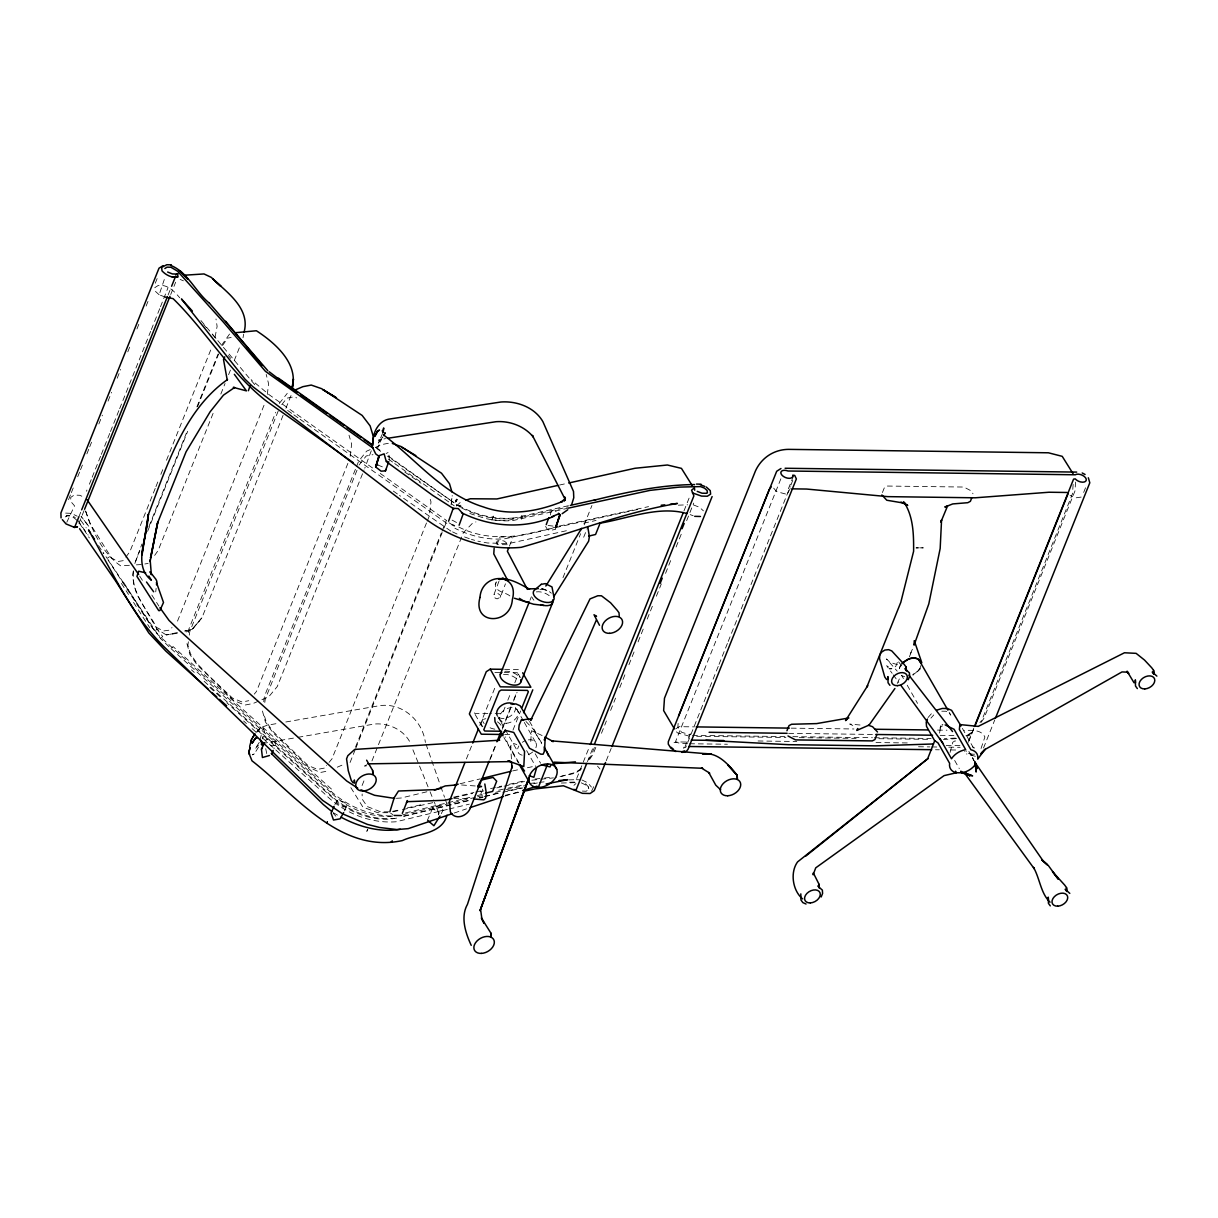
<?xml version="1.0" encoding="UTF-8"?>
<svg xmlns="http://www.w3.org/2000/svg" width="1218" height="1218" viewBox="0 0 1218 1218"><rect width="100%" height="100%" fill="white"/><g stroke="black" fill="none" stroke-linecap="round" stroke-linejoin="round"><path stroke-width="0.75" stroke-dasharray="5 3.75" d="M498.969 581.275L493.914 594.643L495.117 598.084L497.127 598.875L500.4 597.201L505.455 583.818M500.4 597.201L500.415 595.374L497.172 592.968L493.914 594.643M186.948 643.637L189.886 654.523L197.088 664.861L233.81 700.502L244.757 705.1L253.1 703.486L268.767 696.787L277.247 686.587L364.06 469.965M262.449 711.038L265.387 721.924L272.588 732.262L308.215 766.944L320.258 772.501L328.586 770.887M678.121 723.385L677.863 727.116L681.638 732.292L690.621 734.835M1073.134 484.383L1072.51 493.716L981.967 719.914L979.927 722.685M1075.585 482.054L1074.992 490.9L984.068 718.102L981.19 722.304M939.58 733.084L940.707 725.761L942.915 724.36M155.737 591.857L156.117 588.34M371.292 450.782L364.776 468.199M267.336 394.404L268.569 383.655L266.194 374.413M350.19 456.369L351.637 444.037L349.003 435.176M451.284 503.232L452.304 494.569M451.102 504.846L452.228 495.498M950.101 752.435L952.735 742.31L954.942 740.894L957.226 741.397M188.47 632.477L188.988 628.762L275.74 412.278M188.364 641.795L187.907 645.144L190.571 654.051L197.164 663.688L209.039 675.914L232.425 698.036L242.062 702.01L248.776 700.7M189.292 635.096L189.749 631.746L279.013 409.02M263.727 701.735L264.489 696.163L355.793 468.336M264.793 702.497L265.25 699.147L358.351 466.829M897.316 662.425L895.763 666.429L892.444 668.545L889.277 668.819L891.561 668.895L886.582 665.667L892.124 673.295M550.399 515.001L550.825 512.336L553.474 509.657L556.063 511.195M215.084 337.142L217.108 326.378L215.997 318.979M243.006 337.751L243.691 334.158M133.584 571.44C130.737 592.648 147.378 609.807 156.559 627.407L163.364 631L169.804 630.087L172.012 627.514M133.371 570.785L132.64 574.409L133.721 584.762L137.055 594.734L157.061 629.188L166.272 634.943L177.63 632.888M134.833 563.538L141.897 544.081M382.117 437.612L377.763 447.417L380.351 442.484M382.604 433.456L378.265 443.093L383.076 436.714M265.828 741.062L266.194 739.463L268.006 738.732L273.517 741.381L275.77 743.924L273.928 748.796M259.891 740.072L261.246 735.093M940.052 728.151L940.707 725.761M389.334 460.115L388.786 452.183L386.121 453.492M263.149 736.479L262.433 738.854L264.611 731.379L263.073 727.953L264.032 729.171M439.196 812.589L438.495 814.964L438.617 810.975L438.678 812.787L434.384 802.297M86.554 491.25L86.904 490.047M165.176 297.055L159.147 294.756L164.841 277.871M509.87 595.906C505.455 592.131 495.315 592.055 495.269 584.564L496.898 580.484M68.543 499.654L70.659 494.386M71.36 492.62L73.476 487.337M77.708 476.786L79.825 471.503M80.525 469.737L82.641 464.469M86.874 453.903L88.99 448.62M89.69 446.869L91.807 441.586M98.856 423.986L102.388 415.186M108.037 401.118L111.554 392.318M117.202 378.235L120.719 369.435M127.783 351.85L129.9 346.567M136.949 328.967L139.065 323.683M146.114 306.083L148.231 300.816M155.28 283.215L157.396 277.932M89.371 484.231L91.487 478.948M92.187 477.197L100.637 456.111M101.338 454.36L109.787 433.273M110.488 431.507L118.938 410.42M119.653 408.669L150.636 331.357M151.337 329.591L159.786 308.504M160.487 306.753L168.054 287.57M155.234 488.403L129.869 551.678L125.439 557.661M155.934 486.637L158.051 481.369M160.867 474.335L162.984 469.067M166.501 460.267L211.597 347.769M148.946 526.496L186.324 433.243M196.89 406.858L218.052 354.073M135.624 561.224L139.842 550.688M147.591 531.383L187.694 431.279M197.544 406.705L218.661 354.027M213.089 413.374L158.142 550.49L154.092 556.2M220.839 394.038L225.056 383.487M228.588 374.702L231.405 367.669M234.221 360.635L240.555 344.816M177.523 621.104L264.824 403.265M283.078 415.323L201.96 617.739L192.216 629.295L186.095 631.975M285.91 408.274L291.544 394.19M347.876 463.388L256.465 691.474L254.273 694.108M356.493 466.57L358.625 461.272L366.588 451.178L373.545 448.194M426.498 522.964L331.966 758.875L326.47 765.467M427.214 521.197L429.33 515.93L430.989 501.831L429.939 498.299M355.565 746.969L441.327 532.951M442.043 531.2L446.26 520.68M350.068 762.483L355.017 750.151M355.732 748.385L443.322 529.815M444.022 528.049L446.138 522.766M362.081 785.534L364.898 778.5M371.947 760.946L463.449 532.586L472.889 522.827L475.934 521.928M509.413 546.106L512.489 538.432L511.712 537.062L500.05 536.91L496.974 544.583L508.637 544.735L504.374 541.127L500.293 540.244L497.157 541.036L496.198 543.228M495.269 584.564L496.046 582.63M466.387 758.936L472.036 744.822M479.816 725.426L496.061 684.881M529.982 600.23L531.398 596.713M505.028 707.201L502.927 712.439L500.963 713.702L489.712 713.55M507.83 700.213L510.631 693.24M514.833 682.765L518.32 674.026L520.147 677.238M489.819 759.438L496.183 743.574M502.532 727.694L511.012 706.531M513.844 699.482L516.676 692.433M490.23 759.225L496.594 743.361M502.242 729.262L512.824 702.847M513.539 701.081L517.071 692.266M562.96 577.728L580.621 533.697M584.153 524.882L591.933 505.5M482.754 789.112L480.699 794.227L484.094 793.436M583.681 537.245L587.792 527.013M512.976 730.115L520.665 710.901M568.76 779.885L576.205 779.687L589.619 746.299M683.968 510.905L690.301 495.087M587.441 761.631L593.075 747.548M594.399 747.456L590.867 756.271L586.969 761.874M595.83 747.334L593.014 754.368L588.142 761.646M601.464 733.282L606.397 720.98M610.614 710.429L615.547 698.127M619.764 687.591L626.113 671.773M628.93 664.754L635.263 648.935M638.08 641.901L644.413 626.082M647.23 619.064L653.564 603.245M656.38 596.211L661.313 583.924M665.546 573.374L671.879 557.555M676.097 547.019L682.445 531.2M686.663 520.665L693.712 503.08M606.26 760.687L611.192 748.37M780.845 478.841L675.427 741.914L688.688 742.082M685.11 746.451L690.88 732.048L691.474 733.099M788.366 488.799L793.497 475.994M709.135 689.023L685.704 747.502L683.74 747.213A6.334 3.517 21.8 0 1 683.724 748.659M709.85 687.272L718.331 666.109M719.031 664.358L727.511 643.195M728.212 641.444L790.238 486.652M790.893 485.053L792.811 480.242M790.238 488.57L787.741 493.214M882.426 492.529L884.481 487.413L887.054 486.043L963.864 487.048L971.385 490.976L972.999 493.792M909.374 656.822L912.526 648.996L909.998 654.386M968.797 740.59L973.761 728.227M968.447 742.219L974.111 728.09M981.053 748.476L984.905 736.966C981.251 729.217 971.111 730.343 964.093 730.435M1083.67 492.437L1085.588 487.626M983.535 747.974L994.786 719.884M78.835 516.889L80.967 511.606M168.069 295.045L170.901 287.996M78.911 523.39L84.56 509.307M170.703 294.543L175.651 282.226M427.29 820.582L433.136 806.971L438.876 805.57L441.373 806.727L443.063 810.244L440.749 814.583M334.843 804.626L337.599 800.074L343.385 801.794L346.338 804.032L346.658 805.829L344.389 810.899M511.423 758.951L510.723 746.132L512.154 743.041L516.813 744.533M897.24 683.465L900.346 676.751M66.792 522.278L74.542 505.851L70.857 501.557L70.72 497.431L74.176 495.041L79.901 495.3L84.255 497.416M591.567 791.198L593.897 786.28M367.79 829.382L366.785 831.346L367.745 829.488M365.902 766.229L366.648 764.767L364.624 766.122L367.608 764.219M258.536 747.091L254.318 753.866L252.339 754.856L254.318 753.881M259.236 742.417L255.049 748.948L258.399 745.203M221.569 345.288L229.715 333.823M222.529 345.516L227.781 338.102L231.146 337.477M920.519 668.758L912.921 675.229M279.272 403.478L287.235 393.368M281.754 404.665L286.885 398.164L293.629 396.855L296.705 397.905M359.051 465.063L366.237 455.974L372.982 454.664M675.716 728.897L679.157 726.674L694.351 726.872M928.055 717.539L931.74 713.337M930.933 718.133L933.749 714.92M256.084 732.429L260.287 727.785L267.244 725.228L278.404 723.279M456.537 505.988L460.937 501.77M171.007 648.631L330.459 792.081L332.468 789.964L173.063 646.56L171.007 648.631L160.487 638.491L108.25 559.93M346.658 805.829L343.08 807.077L336.686 803.027L336.366 801.246L226.807 702.756M573.937 785.321L575.931 783.585M160.487 638.491L162.71 636.557L156.817 628.914L155.204 631.868L122.044 579.92M109.574 556.687L107.184 558.377L103.073 552.485M65.285 516.934L67.584 515.336L71.451 515.595L75.318 517.483M581.488 768.482L575.201 772.516L561.559 776.201M581.062 769.487L575.216 773.232L555.256 777.678M940.25 727.313L942.458 725.913M967.518 735.033L973.806 731.013M967.381 735.839L974.705 731.165M67.584 515.336L66.122 515.975C74.268 514.94 78.957 522.431 82.885 528.247M375.296 447.448L382.254 444.463L390.582 442.85M337.295 767.173L344.268 764.188M275.405 745.507L271.035 745.842L268.204 743.543M381.447 439.835L378.387 440.17L385.558 438.602M576.205 779.687L580.499 779.885M443.063 810.244L437.323 811.645L433.227 808.706L433.136 806.971M1081.173 497.081L1076.042 497.812L1070.028 495.467M454.147 813.045L466.509 808.843M504.891 796.085L520.786 791.137M477.304 795.582L484.414 793.771M495.619 792.339L500.963 790.984M479.222 797.775L482.785 796.876M484.551 796.42L500.522 792.37M479.572 798.003L483.12 797.105M484.901 796.648L499.106 793.055M184.923 631.091L192.216 629.295L201.96 617.739L192.216 629.295L184.816 630.909M426.894 791.776L401.103 798.018L394.632 798.399M460.054 783.753L480.318 778.85M405.472 812.969L471.777 796.907M402.595 814.857L475.781 797.257M477.608 796.816L484.931 795.05M403.493 816.106L469.996 800.013M396.611 818.115C375.372 822.409 353.25 813.868 336.305 801.292M403.98 816.319L470.422 800.241M447.326 809.437L396.094 821.769C369.496 823.779 342.791 812.36 324.247 793.481L261.992 737.529M449.153 808.996L469.28 804.154M392.5 811.371L399.9 809.65M407.299 807.93L423.94 804.078M453.538 797.211L473.893 792.492M475.751 792.065L483.15 790.36M490.549 788.64L501.649 786.067M509.048 784.346L525.704 780.494M393.109 811.827L400.509 810.122M402.366 809.696L433.836 802.418M454.192 797.729L472.691 793.451M480.105 791.746L483.805 790.878M496.761 787.894L502.303 786.615M504.161 786.189L524.516 781.484M568.471 505.698L511.849 518.503C494.554 520.132 477.121 515.793 461.713 508.013M568.639 508.073L513.661 520.39A55.952 28.593 18.6 0 1 485.129 518.396L469.844 513.524M583.742 523.192L596.059 520.436M559.488 485.053L566.842 483.409M522.126 517.178L507.404 520.451L490.824 519.888M523.953 516.767L568.121 506.947M557.539 526.45C525.08 536.575 489.712 543.182 458.212 526.739M559.397 526.039L648.555 506.627M566.385 530.728L508.896 543.533L487.489 542.984L477.898 541.173M177.402 632.523L166.272 634.943L178.879 633.056M512.671 770.918L520.04 769.334M527.394 767.751L532.921 766.564M498.619 790.178L505.988 788.594M507.83 788.198L524.395 784.636M506.307 789.629L524.593 785.701M533.728 783.737L537.382 782.946M507.845 790.802L522.476 787.65M502.76 792.263L522.933 787.924M505.303 795.263L519.919 792.111M637.638 509.474L505.028 538.752C487.733 540.381 470.3 536.042 454.893 528.262M324.277 768.101L317.563 769.411L307.926 765.437L272.665 731.089L266.072 721.452L263.408 712.545M955.46 738.078L944.392 738.656M956.617 738.58L943.432 739.554M285.834 721.985L378.783 705.816C401.605 701.964 422.402 720.082 425.386 742.417M262.646 743.467L296.111 737.651M297.968 737.332L374.185 724.055C388.253 722.7 403.569 729.628 410.131 742.462L409.355 741.077M144.881 563.98L148.139 563.416M123.231 560.645L117.781 561.544L111.493 557.89L89.949 523.496L85.382 510.479M456.522 505.729L460.465 505.242L463.023 508.957M529.906 783.448L537.305 782.611M539.148 782.413L544.69 781.789M531.824 780.236L539.041 779.444M540.838 779.246L553.459 777.876M535.067 779.033L542.634 778.226M544.537 778.013L552.104 777.206M548.1 525.491L553.794 526.176M513.554 518C493.32 519.842 472.873 514.118 455.532 503.78M129.397 565.289L120.658 565.822C102.479 553.414 92.05 530.241 85.26 509.931M136.386 564.847L141.623 564.528M392.577 816.09C369.648 818.024 346.551 808.234 330.459 792.081M678.319 505.166L687.668 504.815M561.361 783.022L575.063 782.672M569.567 782.2L576.495 782.032M539.924 589.375L543.837 589.299M388.999 811.812L380.777 811.888L367.242 806.544L362.172 799.069L362.142 793.999M387.75 812.695L377.763 812.726L362.873 807.047L350.632 787.285M785.519 493.99L776.597 491.6L773.186 487.565M897.514 664.739L890.069 662.348L886.445 658.953L897.209 671.148M504.633 669.337L520.847 669.565M494.889 672.427L502.379 672.534M504.252 672.549L517.376 672.732L520.116 677.543M941.788 711.19L945.777 711.236L948.929 712.621L950.756 715.133L948.868 711.83M487.839 713.52L474.716 713.352L473.772 712.058L483.82 729.734M791.228 728.151L853.925 728.973M937.495 730.084L946.995 730.206M788.655 733.343L874.615 734.469M940.144 735.337L955.156 735.535M965.935 735.672L969.741 735.718M692.418 735.337L785.245 736.57M792.827 736.662L872.392 737.712M874.296 737.743L931.131 738.489M696.711 736.296L785.915 737.484M799.191 737.651L856.132 738.397M878.909 738.702L930.156 739.372M504.709 734.515L511.91 734.606M758.068 740.986L796.8 741.488M876.016 742.538L910.425 742.98M946.203 745.477L961.352 745.675M687.668 743.711L679.02 743.056A6.334 3.517 21.8 0 0 671.925 744.061M689.571 743.741L727.405 744.244M918.509 746.756L929.852 746.908M931.755 746.938L937.418 747.015M948.776 747.152L960.134 747.304M935.515 749.755L939.306 749.801M950.679 749.953L958.277 750.044M975.374 756.302L966.453 753.927M453.735 798.338L470.118 798.673M461.531 784.971L475.979 786.021M860.03 725.014L849.707 724.04L856.026 726.963M65.635 513.098L71.36 513.372L77.176 516.188M582.341 791.076L586.163 791.243L588.461 789.66L588.355 786.904L585.904 784.042L582.037 782.169M391.039 816.09C367.09 815.207 343.811 804.565 327.094 787.467L157.746 634.532L151.626 626.889L107.808 559.58M377.732 464.941L383.365 467.27M972.801 755.464L964.565 751.171M471.473 539.437L474.685 540.305M542.117 735.52L531.444 730.693L530.606 744.015M689.327 736.174L677.269 732.779L675.396 730.221M542.193 588.781L549.942 592.039M901.701 675.686L904.609 676.675M464.545 536.955L469.737 538.813M693.453 504.952L699.467 507.251L703.425 510.86M690.18 514.605L693.194 515.762M180.142 279.424L183.4 280.81M452.106 520.116L458.699 523.664M452.563 531.885L459.338 535.098M581.945 779.962L587.746 782.778L591.43 787.072M581.306 782.839L585.904 785.077L588.812 788.472L588.355 786.904M460.313 507.221L387.476 456.141M450.858 531.094L399.504 495.452M333.123 812.589L341.223 817.278M449 522.781L452.137 524.699M390.643 813.213L392.972 814.705M404.802 472.021L421.017 483.241M375.89 447.28L382.087 451.68M388.283 456.065L454.147 502.79M376.621 448.452L381.264 451.741M388.481 459.171L393.14 462.475M394.693 463.571L454.268 505.851M372.525 467.971L269.33 394.86L251.136 379.651M380.214 473.421L446.427 520.451M287.661 410.451L292.305 413.739M293.858 414.836L298.517 418.139M300.054 419.236L449.305 525.095M393.338 491.082L397.966 494.371M534.139 731.15L542.284 743.833M243.6 720.995L246.432 723.538M252.096 728.638L256.343 732.444M191.424 669.854L194.256 672.397M204.137 681.288L328.342 793.025C338.726 803.636 351.972 811.066 366.07 815.466A55.952 33.297 25.3 0 0 394.251 818.344M209.877 687.515L221.158 697.686M159.147 294.756L155.188 291.148L154.808 287.631L158.142 285.53C167.475 284.083 174.296 291.269 179.716 297.771M525.978 721.498L533.56 729.491L541.66 743.756M200.94 320.547L255.506 385.573M203.878 324.886L206.375 327.672M212.602 334.646L216.347 338.832M333.26 813.304L335.848 816.197M597.505 766.137L599.972 769M228.329 355.534L230.735 358.397M898.625 661.907L903.208 667.829M77.708 520.253L88.107 535.113M80.86 520.482L86.219 527.851M893.236 674.833L898.777 682.461M83.829 529.525L89.34 537.914M139.689 576.084L143.724 582.402M151.824 595.039L158.903 606.107M121.389 583.392L128.484 594.46M133.538 602.377L149.753 627.712M98.551 545.588L103.545 553.444M529.556 721.452L535.981 732.749M962.387 728.394L973.669 748.248M968.873 751.354L973.426 759.393M954.653 760.443L959.282 768.604M901.579 675.274L903.451 678.578M907.212 685.186L917.55 703.38M523.405 720.828L515.244 706.455A10.14 6.927 -29.6 0 1 510.175 716.336A10.14 6.927 -29.6 0 1 498.527 717.158M524.319 722.426L536.164 743.284M535.189 753.729L540.594 763.229M526.648 750.577L535.646 766.426M496.929 714.966L504.176 727.725M505.089 729.338L517.848 751.795M518.99 763.016L510.89 748.75L510.723 746.132M503.902 737.438L518.381 762.94M974.842 762.209L971.583 756.134L974.019 760.687M412.917 749.816L429.375 790.056M430.091 791.807L433.669 800.546M508.485 745.507L505.226 736.829M426.011 744.183L440.2 784.849M440.825 786.615L444.524 797.227M445.149 798.993L447.615 806.057M265.722 748.644L266.803 753.881M555.484 527.744L555.652 529.282L549.988 530.515L547.43 529.495L545.573 526.404M920.915 665.47A11.617 7.932 -29.6 0 1 916.697 672.184L912.876 674.62L917.748 671.331A11.738 8.024 -29.6 0 0 919.834 668.636M899.463 668.712A11.617 7.932 -29.6 0 1 900.863 665.211M899.417 668.377A11.738 8.024 -29.6 0 1 900.559 665.53M974.583 754.186A6.334 3.517 21.8 0 1 966.239 750.943M972.451 746.923A6.334 3.517 21.8 0 1 974.628 748.05M528.353 739.844A10.14 6.927 -29.6 0 1 535.144 749.177M532.677 751.993A10.14 6.927 -29.6 0 1 525.674 755.251M522.187 755.206A10.14 6.927 -29.6 0 1 518.868 745.903M522.37 742.295A10.14 6.927 -29.6 0 1 524.669 740.97M533.91 600.2A10.977 6.09 21.8 0 1 532.236 597.475M536.346 591.902A10.977 6.09 21.8 0 1 550.901 597.246M541.34 588.659A10.977 6.09 21.8 0 1 551.328 593.181M482.876 726.796A10.977 6.09 21.8 0 1 485.815 718.696M497.416 721.802A10.977 6.09 21.8 0 1 501.831 727.055M494.858 729.171A10.977 6.09 21.8 0 1 487.033 726.126M484.155 723.599A10.977 6.09 21.8 0 1 484.201 716.489M498.695 718.59A10.977 6.09 21.8 0 1 503.095 726.339M504.785 671.331A10.977 6.09 21.8 0 1 519.264 676.964M503.506 674.528A10.977 6.09 21.8 0 1 517.985 680.162M492.925 517.102L492.392 519.218L493.762 514.498L492.925 517.102M260.287 727.785L257.333 732.14L260.287 727.785M918.905 547.856L915.982 547.902L923.305 547.856L918.905 547.856M88.609 526.161L81.088 516.265L88.609 526.161M506.231 723.279A10.14 6.927 -29.6 0 0 517.939 711.19A10.14 6.927 -29.6 0 0 502.166 711.875A10.14 6.927 -29.6 0 0 506.231 723.279"/><path stroke-width="1.5" d="M354.301 782.824L354.362 779.962L354.575 782.793M800.82 893.875L800.987 900.041L802.845 902.614L806.042 904.015M171.388 264.839L166.82 264.732L161.629 267.381L162.024 270.898C165.876 275.07 172.012 278.222 177.767 276.943L177.843 273.608L175.636 275.009M619.277 616.658L619.018 612.791L617.145 610.233L610.599 602.803L601.464 595.785L597.84 595.739L590.014 598.906L530.591 720.432L531.977 718.696L521.38 720.005L519.188 725.014L518.716 729.247L529.525 748.278L540.807 754.186L543.106 754.216L544.537 751.125L545.207 736.951L544.339 740.194L596.348 620.114M494.143 548.344L493.777 553.916L507.708 580.438M156.498 584.823L156.863 581.306L155.858 579.235L149.936 571.729M536.544 768.025L533.88 777.267L529.282 775.775M292.183 389.121L293.431 378.981L291.955 389.075C299.308 363.877 275.207 343.004 256.389 330.748L235.972 332.666M373.759 435.587L372.769 441.266C373.439 431.172 379.316 419.997 390.415 418.901L500.948 402.001C516.858 400.829 534.702 407.33 542.908 421.672L573.511 491.463L573.769 497.736L571.775 504.282M378.722 456.111L375.738 453.933L372.16 446.656L373.15 441.099L372.145 446.701L373.058 448.117L265.417 371.323L222.924 321.582L177.539 271.172L170.901 267.244L167.049 267.153L164.841 268.539M244.026 332.362C250.558 308.824 227.751 293.005 213.013 279.044L220.945 286.367L211.216 277.339L204.015 273.943L183.766 275.253M382.954 431.614L383.685 427.944L383.183 432.329L382.285 430.609L383.198 432.268M387.324 461.409L386.076 460.876L384.112 453.842L379.026 455.715L375.662 466.981L381.112 471.168L385.451 470.879L388.77 461.652M385.451 470.879L385.756 469.493M249.644 746.497L251.715 738.915L255.064 733.921L252.994 736.936M248.746 752.663L249.599 754.292L248.731 752.663L250.055 747.73L248.731 752.663L251.989 760.824C294.939 794.136 339.837 854.26 402.442 840.557C416.937 833.645 441.89 834.467 446.991 815.253M556.139 527.47L559.58 514.788L558.895 513.829L552.074 516.569M250.999 741.381L251.73 738.93M379.026 455.715L375.662 466.981L379.346 456.171M555.987 526.13L560.128 514.818L556.063 526.13M512.26 766.183L467.468 904.335C460.252 917.154 465.565 933.11 471.229 945.335M248.365 390.734L250.055 385.908M448.574 521.213L453.233 508.271L458.303 508.606L462.566 513.311M459.11 525.232L463.175 513.905M529.175 778.028L479.983 910.729L528.216 779.657L480.577 909.374L481.886 918.89L484.033 923.214L481.384 917.991L490.747 932.851L490.976 936.17M546.227 524.638L548.861 517.62M927.659 758.738L934.754 740.635L938.073 742.995L949.644 763.366A15.21 10.383 -29.6 0 0 956.45 772.745L961.672 772.806L972.603 775.866L964.154 772.547M389.867 811.843L394.221 797.668L398.499 791.015L435.907 789.599L445.331 785.915L456.583 784.91M402.305 813.365L407.436 800.561L406.462 802.738L407.254 801.688L444.646 800.272L452.015 798.597M508.728 547.811L507.358 551.236L527.379 589.36M464.971 762.468L449.427 801.261L450.386 811.949C455.03 820.521 466.524 816.486 470.026 808.813L489.103 761.204M472.751 743.071L478.4 728.958M500.309 674.3L529.282 601.996M496.883 741.808L500.415 732.992M520.908 681.852L552.713 602.499M504.389 732.368L505.196 730.358L513.768 732.444L524.562 751.476L523.816 766.564L507.921 760.808L510.89 761.6L367.714 763.853M522.065 707.414L528.368 691.702L527.424 690.408L501.177 690.058L499.213 691.322L483.82 729.734L484.764 731.028L501.633 731.257M523.603 712.713L532.784 689.83M599.682 524.242L595.572 534.489L588.781 536.057M538.386 787.209L547.613 764.158M550.871 764.889L550.064 766.914L541.492 764.813M590.319 744.548L683.268 512.656M586.741 763.397L576.16 789.782L573.587 789.431M594.491 744.031L693.879 495.924L691.58 490.154L694.443 487.885L694.702 490.23M660.141 583.422L662.257 578.124M682.05 528.734L684.181 523.451M605.559 762.453L594.262 790.619L590.091 793.512L582.402 793.329L563.386 785.777L534.535 788.975L523.573 791.335M611.908 746.604L712.104 496.579M678.624 715.925L769.152 489.712L771.192 486.941M786.95 730.739L789.005 725.624L791.593 724.253L816.639 723.599L848.885 717.965M876.96 734.424L874.905 739.539L872.332 740.909L795.521 739.905L787.985 735.976M971.736 497.918L970.381 501.329L967.792 502.699L952.72 503.932L944.833 507.038L947.558 505.942L940.844 522.111L941.56 519.964L940.174 548.465L928.801 603.915L914.063 645.144L914.261 640.668L921.828 662.805M821.16 896.996L822.592 893.433L822.363 890.13L817.735 886.004M908.232 679.735L909.663 676.173L909.42 672.854L904.807 668.743M927.431 719.077L926.213 722.137L926.517 726.385L934.891 741.138M974.461 726.461L1073.591 479.116L1075.266 478.887A6.334 3.517 21.8 0 0 1084.233 482.008A6.334 3.517 21.8 0 0 1084.264 476.451A6.334 3.517 21.8 0 0 1075.281 474.776L788.046 471.001A6.334 3.517 21.8 0 0 780.845 472.462A6.334 3.517 21.8 0 0 787.224 478.095A6.334 3.517 21.8 0 0 792.766 475.157L794.73 475.446L796.374 478.933L687.987 749.39L686.48 751.201L681.943 752.435M975.527 724.558L1068.216 493.29M995.487 718.133L1089.805 482.8L1088.329 477.776M62.331 519.629L66.016 523.923L74.587 527.455L78.835 516.889M81.667 509.84L167.353 296.811M171.601 286.245L175.148 277.445M84.56 509.307L170.002 296.309M271.736 753.729L273.197 750.44M334.097 806.316L331.068 813.091L333.488 820.019L340.127 818.846L343.643 812.604M479.983 781.849L477.684 786.889L481.521 786.524L477.837 786.189M224.767 356.828L223.503 359.462L227.279 380.32M269.452 755.51L262.418 757.505L261.444 749.131L264.611 742.676M439.987 816.045L433.897 825.728L427.944 820.567M894.91 688.505L869.058 725.091L856.802 730.435L857.67 728.547L858.096 729.46M545.816 586.056L581.686 528.308L580.681 529.86M553.764 596.637L588.644 541.173L589.375 536.468L587.792 527.013M505.196 730.358L497.766 740.574L499.7 740.194L354.743 749.42L347.83 755.678L346.551 758.875L348.257 770.629L351.256 780.357L353.113 782.915M499.593 579.601L502.867 577.926L506.094 580.331M261.444 749.131L262.312 748.202M980.795 753.592L985.271 749.268L981.662 752.815M567.771 509.748L562.153 513.722M847.515 718.894L845.566 720.599L867.718 685.627L866.896 686.952L900.787 602.362L913.607 551.282C913.728 534.565 913.47 516.173 903.68 501.694M902.629 662.851L908.735 658.938A11.738 8.024 -29.6 0 1 918.128 659.06L921.052 663.094M805.433 856.345L927.903 758.616L797.592 861.887C789.782 872.56 792.766 890.876 802.616 898.899M227.568 379.514C184.085 410.04 166.607 466.646 148.474 514.27L147.987 515.914C148.368 535.707 131.696 564.878 151.382 580.24L148.84 576.053M502.836 669.321L490.23 669.154L486.286 671.681L469.356 713.931L481.293 734.195L502.897 734.484M163.014 265.676L158.995 268.204L60.9 512.961L61.067 517.939M294.208 390.384L302.901 386.669L311.245 385.055L321.689 388.709L362.157 415.429L370.135 425.904L373.104 435.816M261.2 744.198L264.002 743.178L262.646 743.467M375.966 465.581L377.732 464.941M780.982 468.504L776.688 471.275L668.301 741.732L668.286 744.122L670.813 748.111L675.914 751.567M682.263 751.643L684.486 750.867M452.38 813.639L408.213 828.636L397.022 829.565L379.62 827.494L367.334 824.373L342.532 813.807L322.663 800.393L163.836 646.591C130.828 613.811 111.28 569.963 88.533 529.906L90.528 533.042M470.041 807.641L503.186 796.633M498.512 579.052C508.911 577.393 519.873 583.879 528.764 588.903L538.341 588.614M465.641 500.263L470.346 498.756L496.914 498.954L557.646 485.464M936.733 710.14L942.26 708.45L947.482 708.526L951.608 710.338L960.515 725.121M694.488 484.566L694.534 484.551C660.461 484.931 626.966 491.996 594.049 500.217M522.598 790.589L537.092 786.173M553.84 516.325C524.303 529.556 490.047 527.044 461.5 512.687M401.331 815.542L394.13 815.451M434.263 789.995L441.632 788.213M454.527 785.092L458.212 784.194M482.145 778.409L510.844 771.314M599.515 523.283C627.894 518.609 658.557 505.409 686.982 513.554M485.799 793.04L492.59 791.456L496.685 781.225L493.077 777.419L480.76 780.175M570.313 505.394L595.891 499.669M568.639 508.073L649.986 490.382L679.248 487.109L700.502 486.591L704.506 488.129L707.14 490.519L707.399 492.864M568.684 483.013L634.959 468.275L667.388 465.002L681.441 468.367L692.372 485.815M546.09 783.981L567.588 779.672L559.016 780.555M74.587 527.455L77.495 526.907L73.719 526.8M400.296 829.245C380.062 832.792 359.036 826.809 341.223 817.278M387.431 438.313L496.076 421.702C509.794 420.697 524.486 426.163 533.24 436.942L532.388 435.389L564.832 498.71L564.695 496.898L564.771 500.415L565.304 497.903L564.178 501.024L565.38 498.68L560.98 502.044L562.579 501.435C537.473 511.667 509.535 516.462 483.409 506.947C443.565 494.736 416.647 460.282 384.69 435.816M553.216 763.716L575.444 761.874M661.176 505.242L664.784 504.846M670.189 504.252L677.406 503.445C623.951 512.367 573.206 532.647 521.228 547.324C485.693 550.734 449.351 537.93 421.641 515.853L252.705 386.578L244.955 379.133L181.436 298.958L192.368 311.047M933.445 743.97L875.864 745.842L788.381 744.685L705.907 740.285M785.092 468.26L1076.697 472.097M792.02 488.844L806.59 489.042L887.785 496.639L975.268 497.797L1048.987 492.239L1067.227 492.483M510.784 703.897L516.006 703.958L520.132 705.785L528.642 719.853M521.38 720.005L523.694 720.036M696.254 726.902L789.325 728.12M874.813 729.247L927.994 729.947M709.104 732.292L787.102 733.312M875.757 734.484L932.577 735.23M691.322 740.102L723.827 740.529M688.901 746.497L931.724 749.694M176.991 274.05L172.423 273.943L167.627 272.025M171.997 276.821L177.767 276.943M696.422 484.079L701.005 484.185M706.562 493.305L701.994 493.199L697.229 491.372M694.702 516.341L700.472 516.478M553.977 762.163L702.649 768.284L701.477 768.056L709.698 773.156L708.769 772.516L715.758 785.153L720.675 789.797M595.252 616.247L596.531 616.323L594.003 614.725L599.5 625.276M473.543 798.962L483.835 799.815L485.647 798.201L486.363 793.481L484.81 783.981M394.632 798.399L374.611 795.308L360.954 789.797M1134.065 682.811L1127.076 671.194L1128.736 673.478L1127.229 672.138L1121.991 671.94L984.753 749.633L977.719 759.134A15.21 10.383 -29.6 0 0 970.913 749.77L959.373 729.46L959.83 724.573L978.237 726.385L1124.458 652.772L1136.105 653.35L1144.494 660.034L1151.726 667.769L1153.583 670.326L1153.811 673.645M543.913 605.453L533.575 604.219L514.438 598.236M165.176 297.055L173.108 298.638C206.314 331.159 230.202 373.119 267.062 401.605L353.296 462.718M526.694 588.279L529.663 588.888M528.597 602.179L524.121 601.25L519.386 598.358M692.418 492.909L701.522 496.091L707.308 496.228L710.627 494.127L710.246 490.61L706.288 487.002M902.371 502.516L905.065 503.308L886.795 500.233L881.862 494.95M868.404 725.273L872.59 726.72L877.523 732.003M145.642 572.825L138.639 571.212L136.949 576.434L158.751 610.66L159.847 610.583L163.501 602.484L156.452 582.448M392.333 443.459L401.026 446.519L441.51 473.223L449.488 483.698L451.954 491.965M945.138 724.893L954.12 729.323L965.691 749.694A15.21 10.383 -29.6 0 0 951.486 758.784L939.946 738.473M170.748 265.417C187.831 272.193 195.58 292.061 209.45 303.236M700.274 484.703L704.78 486.424M452.137 524.699L454.436 525.795M901.031 502.12L907.73 505.409L904.685 503.476M1082.193 472.965L1085.086 474.472M545.299 737.271L553.276 741.64L551.815 740.879L711.266 754.125L702.603 753.912C717.904 751.704 728.547 764.691 737.134 775.227L737.362 778.546M453.903 508.911L432.664 495.361L386.228 461.561M357.787 788.183L346.734 781.012L179.533 630.574L169.028 620.419L159.908 607.691M335.407 397.144L322.953 389.669L336.488 397.784M402.29 447.478L415.825 455.593M1050.053 902.157C1040.781 893.616 1039.868 878.482 1033.503 867.368L1034.28 868.799L964.458 772.897M965.417 772.806L970.015 775.957L960.774 771.222L961.672 772.806A15.21 10.383 -29.6 0 0 975.892 763.716L974.994 762.148L976.151 772.045L975.892 763.716M278.237 378.022L372.784 445.072M278.983 379.209L297.588 392.394M300.679 394.602L327.033 413.283M330.124 415.475L344.07 425.371M347.176 427.564L361.122 437.46M364.228 439.652L371.977 445.149M269.208 371.779L277.582 378.143M331.707 811.432L323.257 804.459L271.233 753.455M521.121 766.107L519.279 764.523L529.251 782.063M671.133 747.304L673.341 749.253M208.232 689.205L165.785 651.051L148.779 632.918L115.619 580.986L79.596 528.734M212.48 693.027L216.728 696.833M219.56 699.376L226.624 705.74M558.453 513.25L560.128 514.818M267.808 370.714L209.389 303.145M180.721 271.34L186.552 277.521M246.615 347.906L261.703 365.05M737.134 775.227L727.755 764.889L737.134 775.227L737.408 779.094M524.532 771.024L519.903 764.599M86.935 499.547L138.669 574.5M225.619 321.278L262.342 365.598M908.948 675.244L952.537 731.546M234.343 374.307L246.432 390.871L233.293 387.37L234.587 387.491L223.427 395.165L210.12 411.791L186.08 451.802L157.381 523.39L150.514 558.011L157.883 521.761L150.103 561.574L150.149 559.823L151.367 574.668L150.377 572.49M146.51 582.006L153.651 591.781M1156.872 676.112L1152.243 672.001L1153.842 674.193L1153.583 670.326M1137.353 688.596L1135.496 686.038L1135.328 679.857L1135.526 682.704M959.83 724.573L960.895 726.035M906.375 670.387L906.146 667.068L904.274 664.51L891.759 650.914L888.653 649.666L884.877 650.047L881.406 652.254L879.746 655.132L879.548 658.618L884.77 676.995L886.628 679.553M1066.74 890.906L1066.511 887.602L1064.654 885.044L1052.489 871.631L1058.244 879.122L1048.241 865.389L1041.649 859.558L1047.297 864.81L1043.263 861.126L974.842 762.209M1069.8 893.388L1065.187 889.262L1066.77 891.469L1066.511 887.602M889.916 685.338L888.059 682.78L887.892 676.599L888.089 679.446M1050.281 905.872L1048.424 903.314L1048.256 897.133L1048.454 899.965M674.467 728.943L663.643 710.596L664.48 698.219L755.419 471.016C761.387 457.846 773.872 449.549 788.381 449.366L1048.409 452.791L1062.218 456.339L1073.134 473.787M901 685.521L943.128 743.574M92.538 536.179L94.532 539.315M372.16 446.656L373.058 448.117M372.86 773.734L372.617 770.431L366.633 760.184M819.303 887.648L819.075 884.344L813.335 872.956L813.122 874.768L815.74 867.84L944.087 775.622L956.45 772.745L955.567 771.161M947.939 710.17L918.859 659.699A11.617 7.932 -29.6 0 0 907.501 659.547L903.695 661.998A11.617 7.932 -29.6 0 0 901.67 664.084M522.674 672.778L530.896 687.226L500.278 686.83L490.23 669.154M544.081 747.015L556.733 769.304A15.21 10.383 -29.6 0 1 539.178 787.422A15.21 10.383 -29.6 0 1 533.073 770.324A15.21 10.383 -29.6 0 1 556.733 769.304M502.988 735.824L495.041 721.832L494.736 717.569M261.824 744.213L262.525 745.492L260.515 739.996M546.775 751.765L548.374 755.799M975.222 764.006L977.003 768.619L974.994 762.148M906.146 667.068L906.405 670.935M819.075 884.344L819.333 888.196M490.747 932.851L491.006 936.718M372.617 770.431L372.891 774.298M544.37 748.507L544.537 751.125M511.621 762.62L511.91 768.101M496.929 714.966A10.14 6.927 -29.6 0 1 501.999 705.1A10.14 6.927 -29.6 0 1 513.661 704.263M552.576 599.972A10.977 6.09 21.8 0 1 540.685 604.585M520.817 679.674A10.977 6.09 21.8 0 1 508.485 683.922A10.977 6.09 21.8 0 1 501.892 672.321M142.125 553.109L142.08 554.845L148.474 514.27L142.125 553.109M521.761 516.265L521.487 518.563L521.761 516.265M479.968 597.459C472.295 625.458 510.616 625.078 512.336 599.698C519.995 571.714 481.673 572.079 479.968 597.459M327.307 822.059L326.987 823.368L327.307 822.059M455.73 501.603L456.765 499.517L455.73 501.603M392.226 841.12L391.1 842.308L392.181 841.227M385.01 432.984L383.898 435.146L385.01 432.984M377.55 431.202L374.885 436.242L377.534 431.263L379.529 430.045L377.55 431.202M255.171 738.55L252.05 743.269L255.186 738.55L256.998 737.727L255.186 738.55M541.325 584.305L534.839 589.786A10.977 6.09 21.8 0 0 541.98 601.387A10.977 6.09 21.8 0 0 553.87 596.774L551.998 586.939L545.314 583.62L541.325 584.305M187.602 278.937L179.381 270.609L187.602 278.937M897.361 685.658A8.45 5.77 -29.6 0 0 907.121 675.594A8.45 5.77 -29.6 0 0 893.982 676.157A8.45 5.77 -29.6 0 0 897.361 685.658M810.29 902.919A8.45 5.77 -29.6 0 0 820.049 892.855A8.45 5.77 -29.6 0 0 806.91 893.433A8.45 5.77 -29.6 0 0 810.29 902.919M1144.798 688.916A8.45 5.77 -29.6 0 0 1154.557 678.852A8.45 5.77 -29.6 0 0 1141.418 679.416A8.45 5.77 -29.6 0 0 1144.798 688.916M1057.726 906.177A8.45 5.77 -29.6 0 0 1067.486 896.113A8.45 5.77 -29.6 0 0 1054.346 896.692A8.45 5.77 -29.6 0 0 1057.726 906.177M727.725 795.765A10.977 7.506 -29.6 0 0 740.407 782.687A10.977 7.506 -29.6 0 0 723.325 783.433A10.977 7.506 -29.6 0 0 727.725 795.765M481.338 953.405A10.977 7.506 -29.6 0 0 494.021 940.311A10.977 7.506 -29.6 0 0 476.938 941.057A10.977 7.506 -29.6 0 0 481.338 953.405M363.208 790.969A10.977 7.506 -29.6 0 0 375.89 777.876A10.977 7.506 -29.6 0 0 358.808 778.622A10.977 7.506 -29.6 0 0 363.208 790.969M609.594 633.33A10.977 7.506 -29.6 0 0 622.276 620.251A10.977 7.506 -29.6 0 0 605.194 620.997A10.977 7.506 -29.6 0 0 609.594 633.33"/></g></svg>
